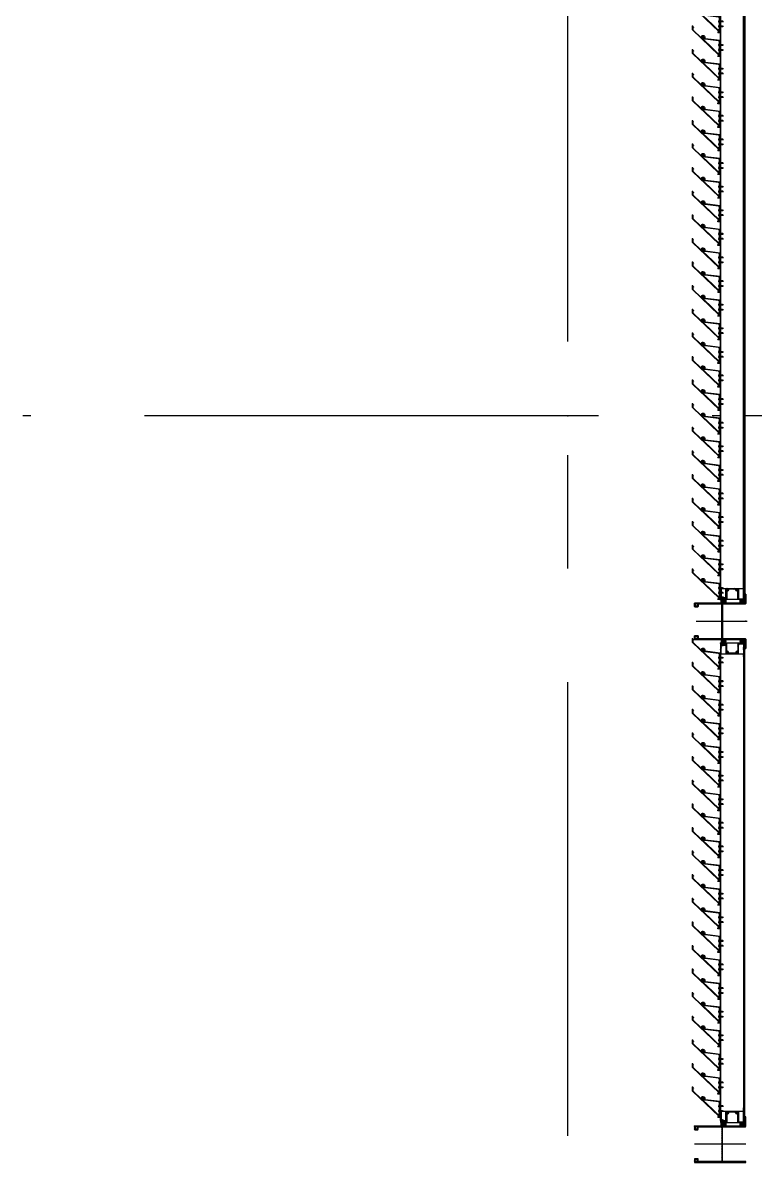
# Model space of a CAD drawing. Header units: millimetres. Extents: x 652937 to 1670132, y 1473552 to 2851037.
# Drawn here: x 752758 to 754774, y 1554649 to 1557792 of the extents above; entities that cross this region are included whole.
import ezdxf
from ezdxf.enums import TextEntityAlignment as Align

# ---------------------------------------------------------------- set-up
doc = ezdxf.new("R2010")
doc.units = ezdxf.units.MM
for name, pattern in [('CENTER', [50.8, 31.75, -6.35, 6.35, -6.35]), ('HIDDEN', [0.375, 0.25, -0.125]), ('TA_GL_005.00000', [13.75, 5, -1.25, 1.25, -1.25, 5])]:
    doc.linetypes.add(name, pattern=pattern)
doc.layers.get('Defpoints').update_dxf_attribs({"color": 255})
for name, color, linetype in [('000 - 0_SYM_DWG_GRID-BUBBLE_MAIN_COLOR_1', 3, 'Continuous'), ('000 - 0_SYM_DWG_GRIDLINE_MAIN_COLOR_251', 251, 'Continuous'), ('010 - ASPG_ACCESSORIES_MAIN_COLOR_1', 1, 'Continuous'), ('010 - ASPG_EXTR_MAIN_COLOR_2', 2, 'Continuous'), ('010 - ASPG_FRAMING_CUT_COLOR_4', 4, 'Continuous'), ('010 - ASPG_FRAMING_HATCH_', 251, 'Continuous'), ('010 - ASPG_FRAMING_MAIN_COLOR_2', 2, 'Continuous'), ('010 - ASPG_FRAMING_SUB_COLOR_2', 1, 'Continuous'), ('010 - ASPG_FRAMING_WIPEOUT_', 250, 'Continuous'), ('BOLT & SCREW', 251, 'Continuous'), ('Center Line', 1, 'CENTER')]:
    doc.layers.add(name, color=color, linetype=linetype)
for name, color, linetype, plot in [('010 - ASPG_EXTR_DEF_SUB', 250, 'Continuous', False), ('010 - ASPG_FASTERN_DEF_SUB', 250, 'Continuous', False), ('010 - ASPG_FRAMING_DEF_SUB', 250, 'Continuous', False)]:
    doc.layers.add(name, color=color, linetype=linetype, plot=plot)
for name, color, linetype, lineweight in [('12-GRID', 1, 'CENTER', 13), ('A-010-D_DIM', 1, 'Continuous', 9), ('A-WALL', 2, 'Continuous', 25), ('SCREW', 8, 'Continuous', 5)]:
    doc.layers.add(name, color=color, linetype=linetype, lineweight=lineweight)
doc.styles.add('Arial', font='arial.ttf')
doc.styles.add('Arial_4', font='arial.ttf', dxfattribs={"height": 300})
doc.styles.add('TA', font='', dxfattribs={"height": 4.5})
doc.styles.get('TA').set_extended_font_data('Cordia New')
doc.dimstyles.new('ACM-DIM-3_0_C-T', dxfattribs={"dimscale": 304.8, "dimtxt": 306.07782, "dimasz": 0.492126, "dimexe": 0.328084, "dimexo": 0.0625, "dimgap": 0.164042, "dimtad": 0, "dimjust": 2, "dimdec": 0, "dimzin": 0, "dimdsep": 46, "dimtxsty": 'Arial_4', "dimblk1": 'DOTBLANK', "dimblk2": 'OBLIQUE', "dimsah": 1, "dimcen": 0.09, "dimdle": 0.656168, "dimadec": 8, "dimazin": 0, "dimtfac": 1, "dimtdec": 4, "dimtix": 1, "dimtmove": 2, "dimatfit": 3, "dimfxl": 1.312336, "dimfxlon": 1, "dimtvp": 1, "dimtolj": 1, "dimtzin": 0, "dimarcsym": 2})
pattern_1 = [(270, (1257419.24324, -520041.6224), (0.65495992507, -1.1344238721), [0.7562825814, -1.5125651628]), (30, (1257419.24324, -520041.6224), (0.65495992936, 1.1344238696), [0.7562825814, -1.5125651628]), (330, (1257419.24324, -520041.6224), (1.30991985442, -2.48e-09), [-1.5125651628, 0.7562825814])]
pattern_2 = [(315, (1257419.4929, -520021.6224), (1.3369313545, 1.3369313545), []), (45, (1257419.4929, -520021.6224), (-1.3369313545, 1.3369313545), [])]
pattern_3 = [(270, (1257419.4425, -520043.9224), (0.65495992507, -1.1344238721), [0.7562825814, -1.5125651628]), (30, (1257419.4425, -520043.9224), (0.65495992936, 1.1344238696), [0.7562825814, -1.5125651628]), (330, (1257419.4425, -520043.9224), (1.30991985442, -2.48e-09), [-1.5125651628, 0.7562825814])]
pattern_4 = [(315, (1257419.1929, -520023.9224), (1.3369313545, 1.3369313545), []), (45, (1257419.1929, -520023.9224), (-1.3369313545, 1.3369313545), [])]

# ---------------------------------------------------------------- blocks, each defined once
blk = doc.blocks.new('*D35')
at = {"layer": 'Defpoints', "color": 0, "transparency": 16777216}
for p in [(275108, -53633.6), (275108, -53633.6), (275108, -53775.1)]:
    blk.add_point(p, dxfattribs=at)
blk = doc.blocks.new('_DotBlank')
at = {"color": 0, "linetype": 'ByBlock', "lineweight": -2}
blk.add_line((-0.5, 0), (-1, 0), dxfattribs=at)
blk.add_circle((0, 0), 0.5, dxfattribs=at)
blk = doc.blocks.new('_None')
blk = doc.blocks.new('_Oblique')
at = {"color": 0, "linetype": 'ByBlock', "lineweight": -2}
blk.add_line((-0.5, -0.5), (0.5, 0.5), dxfattribs=at)
blk = doc.blocks.new('*U9146')
at = {"layer": '000 - 0_SYM_DWG_GRIDLINE_MAIN_COLOR_251', "linetype": 'ByBlock', "ltscale": 5}
blk.add_line((30, 0), (-372.229, 0), dxfattribs=at)
at = {"style": 'TA', "flags": 1}
blk.add_attdef('LOCATION', (6, -6), '', height=4.5, rotation=270, dxfattribs=at)
at = {"layer": '000 - 0_SYM_DWG_GRID-BUBBLE_MAIN_COLOR_1', "style": 'Arial'}
blk.add_attdef('GRID-HEAD', text='', height=4, rotation=270, dxfattribs=at).set_placement((56.875, 0), align=Align.MIDDLE_CENTER)
blk = doc.blocks.new('*U9152')
at = {"layer": '000 - 0_SYM_DWG_GRIDLINE_MAIN_COLOR_251', "linetype": 'ByBlock', "ltscale": 5}
blk.add_line((30, 0), (-526.696, 0), dxfattribs=at)
at = {"layer": '000 - 0_SYM_DWG_GRIDLINE_MAIN_COLOR_251', "color": 3}
blk.add_point((-496.696, 0), dxfattribs=at)
at = {"style": 'TA', "flags": 1}
blk.add_attdef('LOCATION', (6, -6), '', height=4.5, rotation=270, dxfattribs=at)
at = {"layer": '000 - 0_SYM_DWG_GRID-BUBBLE_MAIN_COLOR_1', "style": 'Arial'}
blk.add_attdef('GRID-HEAD', text='', height=4, rotation=270, dxfattribs=at).set_placement((98.128, 0), align=Align.MIDDLE_CENTER)
blk = doc.blocks.new('W-1-PP18-ST_ENT3_REV02_20260413-040446_PP18_ENT_3_Y_DIMS')
at = {"layer": '000 - 0_SYM_DWG_GRIDLINE_MAIN_COLOR_251', "linetype": 'TA_GL_005.00000'}
for name, p, xscale, yscale, zscale, rotation in [('*U9146', (20750, 1155.8), 50.00000000000017, 50.00000000000017, 50.00000000000017, 90), ('*U9152', (-4084.8, -14640), 50.00000000000004, 50.00000000000004, 50.00000000000004, 180)]:
    blk.add_blockref(name, p, dxfattribs=dict(at, xscale=xscale, yscale=yscale, zscale=zscale, rotation=rotation))
blk = doc.blocks.new('*U9351')
at = {"layer": '12-GRID', "color": 8, "linetype": 'CENTER'}
for p, q in [((0, -6.2), (0, 2.2)), ((-4.2, -2), (4.2, -2))]:
    blk.add_line(p, q, dxfattribs=at)
at = {"layer": 'BOLT & SCREW'}
for p, q in [((-0.6, -1.8), (-1.8, -1.6)), ((-0.6, -2.2), (-1.8, -2.4)), ((-0.5, -1.8), (-0.9, -1.6)), ((-0.5, -2.2), (-0.9, -2.4)), ((-0.2, -1.4), (-0.4, -0.2)), ((-0.2, -1.5), (-0.4, -1.1)), ((-0.2, -2.5), (-0.4, -2.9)), ((-0.2, -2.6), (-0.4, -3.8)), ((0.2, -1.4), (0.4, -0.2)), ((0.2, -1.5), (0.4, -1.1)), ((0.4, -2.9), (0.2, -2.5)), ((0.2, -2.6), (0.4, -3.8)), ((0.5, -1.8), (0.9, -1.6)), ((0.5, -2.2), (0.9, -2.4)), ((0.6, -1.8), (1.8, -1.6)), ((0.6, -2.2), (1.8, -2.4))]:
    blk.add_line(p, q, dxfattribs=at)
for points in [[(-1.8, -1.6), (-0.9, -1.6, 0.414214), (-0.4, -1.1), (-0.4, -0.2), (0.4, -0.2), (0.4, -1.1, 0.414214), (0.9, -1.6), (1.8, -1.6), (1.8, -2.4), (0.9, -2.4, 0.414214), (0.4, -2.9), (0.4, -3.8), (-0.4, -3.8), (-0.4, -2.9, 0.414214), (-0.9, -2.4), (-1.8, -2.4)], [(0.2, -2.5, -0.414214), (0.5, -2.2), (0.6, -2.2), (0.6, -1.8), (0.5, -1.8, -0.414214), (0.2, -1.5), (0.2, -1.4), (-0.2, -1.4), (-0.2, -1.5, -0.414214), (-0.5, -1.8), (-0.6, -1.8), (-0.6, -2.2), (-0.5, -2.2, -0.414214), (-0.2, -2.5), (-0.2, -2.6), (0.2, -2.6)]]:
    blk.add_lwpolyline(points, format="xyb", close=True, dxfattribs=at)
blk.add_circle((0, -2), 3.5, dxfattribs=at)
blk = doc.blocks.new('000_ASPG_TYP_FILES_20260218-010703_FRAME_EXTR_')
at = {"layer": '010 - ASPG_FRAMING_HATCH_'}
h = blk.add_hatch(dxfattribs=at)
h.set_pattern_fill('ANSI32', color=256, scale=0.1, angle=180)
edge = h.paths.add_edge_path()
edge.add_line((2, 16), (2, 2))
edge.add_line((2, 2), (39.7, 2))
edge.add_arc((39.7, 1.7), 0.3, 0, 90, ccw=False)
edge.add_line((40, 1.7), (40, 0.3))
edge.add_arc((39.7, 0.3), 0.3, -90, 0, ccw=False)
edge.add_line((39.7, 0), (0.3, 0))
edge.add_arc((0.3, 0.3), 0.3, 180, 270, ccw=False)
edge.add_line((0, 0.3), (0, 17.7))
edge.add_arc((0.3, 17.7), 0.3, 90, 180, ccw=False)
edge.add_line((0.3, 18), (22.6, 18))
edge.add_arc((22.6, 18.5), 0.5, 270, 380.2095)
edge.add_arc((26.2, 19.8), 3.35, 182.0638, 200.2095, ccw=False)
edge.add_arc((23.6, 19.7), 0.76, 2.0638, 182.0638, ccw=False)
edge.add_arc((26.2, 19.8), 1.83, 182.0638, 447.9362)
edge.add_arc((26.3, 22.4), 0.76, 87.9362, 267.9362, ccw=False)
edge.add_arc((26.2, 19.8), 3.35, 69.7905, 87.9362, ccw=False)
edge.add_arc((27.5, 23.4), 0.5, 249.7905, 360)
edge.add_line((28, 23.4), (28, 26.7))
edge.add_line((28, 26.7), (28.5, 27.2))
edge.add_line((28.5, 27.2), (28, 27.7))
edge.add_line((28, 27.7), (28, 38.6))
edge.add_line((28, 38.6), (28.5, 39.1))
edge.add_line((28.5, 39.1), (28, 39.6))
edge.add_line((28, 39.6), (28, 42.9))
edge.add_arc((27.5, 42.9), 0.5, 0, 110.2095)
edge.add_arc((26.2, 46.5), 3.35, 272.0638, 290.2095, ccw=False)
edge.add_arc((26.3, 43.9), 0.76, 92.0638, 272.0638, ccw=False)
edge.add_arc((26.2, 46.5), 1.83, 272.0638, 537.9362)
edge.add_arc((23.6, 46.6), 0.76, 177.9362, 357.9362, ccw=False)
edge.add_arc((26.2, 46.5), 3.35, 159.7905, 177.9362, ccw=False)
edge.add_arc((22.6, 47.8), 0.5, 339.7905, 450)
edge.add_line((22.6, 48.3), (0.3, 48.3))
edge.add_arc((0.3, 48.6), 0.3, 180, 270, ccw=False)
edge.add_line((0, 48.6), (0, 60))
edge.add_arc((0.3, 60), 0.3, 90, 180, ccw=False)
edge.add_line((0.3, 60.3), (5, 60.3))
edge.add_line((5, 60.3), (5, 65))
edge.add_arc((5.3, 65), 0.3, 90, 180, ccw=False)
edge.add_line((5.3, 65.3), (30, 65.3))
edge.add_line((30, 65.3), (30, 63.6))
edge.add_arc((29.7, 63.6), 0.3, -90, 0, ccw=False)
edge.add_line((29.7, 63.3), (7.3, 63.3))
edge.add_arc((7.3, 63), 0.3, 90, 180)
edge.add_line((7, 63), (7, 58.3))
edge.add_line((7, 58.3), (2.3, 58.3))
edge.add_arc((2.3, 58), 0.3, 90, 180)
edge.add_line((2, 58), (2, 50.6))
edge.add_arc((2.3, 50.6), 0.3, 180, 270)
edge.add_line((2.3, 50.3), (29.7, 50.3))
edge.add_arc((29.7, 50), 0.3, 0, 90, ccw=False)
edge.add_line((30, 50), (30, 26.7))
edge.add_line((30, 26.7), (30, 16.3))
edge.add_arc((29.7, 16.3), 0.3, -90, 0, ccw=False)
edge.add_line((29.7, 16), (2, 16))
at = {"layer": '010 - ASPG_FRAMING_CUT_COLOR_4'}
blk.add_lwpolyline([(2, 16), (2, 2), (39.7, 2, -0.414214), (40, 1.7), (40, 0.3, -0.414214), (39.7, 0), (0.3, 0, -0.414214), (0, 0.3), (0, 17.7, -0.414214), (0.3, 18), (22.6, 18, 0.52173), (23, 18.7, -0.079342), (22.8, 19.7, -1), (24.3, 19.8, 2.296346), (26.2, 21.7, -1), (26.3, 23.2, -0.079342), (27.3, 23, 0.52173), (28, 23.4), (28, 26.7), (28.5, 27.2), (28, 27.7), (28, 38.6), (28.5, 39.1), (28, 39.6), (28, 42.9, 0.52173), (27.3, 43.3, -0.079342), (26.3, 43.1, -1), (26.2, 44.6, 2.296346), (24.3, 46.5, -1), (22.8, 46.6, -0.079342), (23, 47.6, 0.52173), (22.6, 48.3), (0.3, 48.3, -0.414214), (0, 48.6), (0, 60, -0.414214), (0.3, 60.3), (5, 60.3), (5, 65, -0.414214), (5.3, 65.3), (30, 65.3), (30, 63.6, -0.414214), (29.7, 63.3), (7.3, 63.3, 0.414214), (7, 63), (7, 58.3), (2.3, 58.3, 0.414214), (2, 58), (2, 50.6, 0.414214), (2.3, 50.3), (29.7, 50.3, -0.414214), (30, 50), (30, 26.7), (30, 16.3, -0.414214), (29.7, 16)], format="xyb", close=True, dxfattribs=at)
for p in [(26.2, 48.5), (26.2, 21.8)]:
    blk.add_blockref('*U9351', p)
blk = doc.blocks.new('*U9353')
at = {"layer": '010 - ASPG_FRAMING_HATCH_', "transparency": 33554585}
h = blk.add_hatch(dxfattribs=at)
h.set_pattern_fill('ANSI32', color=256, scale=0.25)
edge = h.paths.add_edge_path()
edge.add_line((2, -50), (2, -75))
edge.add_line((2, -75), (0, -75))
edge.add_line((0, -75), (0, -49))
edge.add_arc((1, -49), 1, 90, 180, ccw=False)
edge.add_line((1, -48), (63, -48))
edge.add_arc((63, -47), 1, 270, 360)
edge.add_line((64, -47), (64, 47))
edge.add_arc((63, 47), 1, 0, 90)
edge.add_line((63, 48), (1, 48))
edge.add_arc((1, 49), 1, 180, 270, ccw=False)
edge.add_line((0, 49), (0, 75))
edge.add_line((0, 75), (2, 75))
edge.add_line((2, 75), (2, 50))
edge.add_line((2, 50), (141, 50))
edge.add_line((141, 50), (141, 41))
edge.add_arc((140, 41), 1, 270, 360, ccw=False)
edge.add_line((140, 40), (132, 40))
edge.add_arc((132, 41), 1, 180, 270, ccw=False)
edge.add_line((131, 41), (131, 47))
edge.add_arc((130, 47), 1, 0, 90)
edge.add_line((130, 48), (67, 48))
edge.add_arc((67, 47), 1, 90, 180)
edge.add_line((66, 47), (66, -47))
edge.add_arc((67, -47), 1, 180, 270)
edge.add_line((67, -48), (130, -48))
edge.add_arc((130, -47), 1, 270, 360)
edge.add_line((131, -47), (131, -41))
edge.add_arc((132, -41), 1, 90, 180, ccw=False)
edge.add_line((132, -40), (140, -40))
edge.add_arc((140, -41), 1, 0, 90, ccw=False)
edge.add_line((141, -41), (141, -50))
edge.add_line((141, -50), (2, -50))
h.paths.add_polyline_path([(139, 48), (139, 42), (133, 42), (133, 48)], flags=16)
h.paths.add_polyline_path([(139, -48), (139, -42), (133, -42), (133, -48)], flags=16)
at = {"layer": '010 - ASPG_FRAMING_HATCH_'}
h = blk.add_hatch(dxfattribs=at)
h.set_pattern_fill('ANSI37', color=256, scale=0.595498, angle=-90)
h.set_pattern_definition(pattern_2)
edge = h.paths.add_edge_path()
edge.add_ellipse((57.8, 55), major_axis=(0, -5), ratio=0.644482, start_angle=0, end_angle=180)
edge.add_line((57.8, 60), (62, 60))
edge.add_arc((62, 60.3), 0.3, -90, 0)
edge.add_line((62.3, 60.3), (62.3, 61))
edge.add_line((62.3, 61), (61.8, 61.5))
edge.add_line((61.8, 61.5), (62.3, 62))
edge.add_line((62.3, 62), (61.8, 62.5))
edge.add_line((61.8, 62.5), (62.3, 63))
edge.add_line((62.3, 63), (61.8, 63.5))
edge.add_line((61.8, 63.5), (62.3, 64))
edge.add_line((62.3, 64), (62.3, 65))
edge.add_line((62.3, 65), (63.3, 65))
edge.add_line((63.3, 65), (63.8, 65.5))
edge.add_line((63.8, 65.5), (64.3, 65))
edge.add_line((64.3, 65), (64.8, 65.5))
edge.add_line((64.8, 65.5), (65.3, 65))
edge.add_line((65.3, 65), (65.8, 65.5))
edge.add_line((65.8, 65.5), (66.3, 65))
edge.add_line((66.3, 65), (67, 65))
edge.add_arc((67, 65.3), 0.3, -90, 0)
edge.add_line((67.3, 65.3), (67.3, 60))
edge.add_arc((77.2, 55), 11.1, 153.2037, 206.7963)
edge.add_line((67.3, 50), (57.8, 50))
h = blk.add_hatch(dxfattribs=at)
h.set_pattern_fill('ANSI37', color=256, scale=0.595498, angle=-90)
h.set_pattern_definition(pattern_4)
edge = h.paths.add_edge_path()
edge.add_ellipse((11.5, 55), major_axis=(0, -5), ratio=0.644482, start_angle=180, end_angle=360, ccw=False)
edge.add_line((11.5, 60), (2, 60))
edge.add_arc((-7.9, 55), 11.1, -26.7963, 26.7963, ccw=False)
edge.add_line((2, 50), (11.5, 50))
h = blk.add_hatch(dxfattribs=at)
h.set_pattern_fill('HONEY', color=256, scale=0.238199, angle=-90)
h.set_pattern_definition(pattern_3)
edge = h.paths.add_edge_path()
edge.add_ellipse((11.8, 55), major_axis=(0, -5), ratio=0.644482, start_angle=0, end_angle=360, ccw=False)
h = blk.add_hatch(dxfattribs=at)
h.set_pattern_fill('HONEY', color=256, scale=0.238199, angle=-90)
h.set_pattern_definition(pattern_1)
edge = h.paths.add_edge_path()
edge.add_ellipse((57.5, 55), major_axis=(0, -5), ratio=0.644482, start_angle=0, end_angle=360)
h = blk.add_hatch(dxfattribs=at)
h.set_pattern_fill('ANSI37', color=256, scale=0.595498, angle=-90)
h.set_pattern_definition(pattern_4)
edge = h.paths.add_edge_path()
edge.add_ellipse((11.5, -55), major_axis=(0, 5), ratio=0.644482, start_angle=0, end_angle=180)
edge.add_line((11.5, -60), (2, -60))
edge.add_arc((-7.9, -55), 11.1, 333.2037, 386.7963)
edge.add_line((2, -50), (11.5, -50))
h = blk.add_hatch(dxfattribs=at)
h.set_pattern_fill('HONEY', color=256, scale=0.238199, angle=-90)
h.set_pattern_definition(pattern_3)
edge = h.paths.add_edge_path()
edge.add_ellipse((11.8, -55), major_axis=(0, 5), ratio=0.644482, start_angle=0, end_angle=360)
h = blk.add_hatch(dxfattribs=at)
h.set_pattern_fill('HONEY', color=256, scale=0.238199, angle=-90)
h.set_pattern_definition(pattern_1)
edge = h.paths.add_edge_path()
edge.add_ellipse((57.5, -55), major_axis=(0, 5), ratio=0.644482, start_angle=0, end_angle=360, ccw=False)
h = blk.add_hatch(dxfattribs=at)
h.set_pattern_fill('ANSI37', color=256, scale=0.595498, angle=-90)
h.set_pattern_definition(pattern_2)
edge = h.paths.add_edge_path()
edge.add_ellipse((57.8, -55), major_axis=(0, 5), ratio=0.644482, start_angle=180, end_angle=360, ccw=False)
edge.add_line((57.8, -60), (62, -60))
edge.add_arc((62, -60.3), 0.3, 360, 450, ccw=False)
edge.add_line((62.3, -60.3), (62.3, -61))
edge.add_line((62.3, -61), (61.8, -61.5))
edge.add_line((61.8, -61.5), (62.3, -62))
edge.add_line((62.3, -62), (61.8, -62.5))
edge.add_line((61.8, -62.5), (62.3, -63))
edge.add_line((62.3, -63), (61.8, -63.5))
edge.add_line((61.8, -63.5), (62.3, -64))
edge.add_line((62.3, -64), (62.3, -65))
edge.add_line((62.3, -65), (63.3, -65))
edge.add_line((63.3, -65), (63.8, -65.5))
edge.add_line((63.8, -65.5), (64.3, -65))
edge.add_line((64.3, -65), (64.8, -65.5))
edge.add_line((64.8, -65.5), (65.3, -65))
edge.add_line((65.3, -65), (65.8, -65.5))
edge.add_line((65.8, -65.5), (66.3, -65))
edge.add_line((66.3, -65), (67, -65))
edge.add_arc((67, -65.3), 0.3, 360, 450, ccw=False)
edge.add_line((67.3, -65.3), (67.3, -60))
edge.add_arc((77.2, -55), 11.1, 153.2037, 206.7963, ccw=False)
edge.add_line((67.3, -50), (57.8, -50))
at = {"layer": '010 - ASPG_FASTERN_DEF_SUB'}
blk.add_point((0, 0), dxfattribs=at)
at = {"layer": '010 - ASPG_FRAMING_CUT_COLOR_4'}
blk.add_lwpolyline([(2, -50), (2, -75), (0, -75), (0, -49, -0.414214), (1, -48), (63, -48, 0.414214), (64, -47), (64, 47, 0.414214), (63, 48), (1, 48, -0.414214), (0, 49), (0, 75), (2, 75), (2, 50), (141, 50), (141, 41, -0.414214), (140, 40), (132, 40, -0.414214), (131, 41), (131, 47, 0.414214), (130, 48), (67, 48, 0.414214), (66, 47), (66, -47, 0.414214), (67, -48), (130, -48, 0.414214), (131, -47), (131, -41, -0.414214), (132, -40), (140, -40, -0.414214), (141, -41), (141, -50)], format="xyb", close=True, dxfattribs=at)
for points in [[(139, 48), (139, 42), (133, 42), (133, 48)], [(139, -48), (139, -42), (133, -42), (133, -48)]]:
    blk.add_lwpolyline(points, close=True, dxfattribs=at)
at = {"layer": '010 - ASPG_FRAMING_DEF_SUB', "transparency": 33554508}
blk.add_line((136.5, 0), (-4.5, 0), dxfattribs=at)
at = {"layer": '010 - ASPG_FRAMING_DEF_SUB', "transparency": 33554457}
for points in [[(54.3, 50), (67.3, 50), (67.3, 65.5), (54.3, 65.5)], [(2, 50), (15, 50), (15, 60), (2, 60)], [(2, -50), (15, -50), (15, -60), (2, -60)], [(54.3, -50), (67.3, -50), (67.3, -65.5), (54.3, -65.5)]]:
    blk.add_lwpolyline(points, close=True, dxfattribs=at)
at = {"layer": '010 - ASPG_FRAMING_SUB_COLOR_2'}
for points in [[(57.5, 50), (67.3, 50, -0.238199), (67.3, 60), (67.3, 65.3, -0.414214), (67, 65), (66.3, 65), (65.8, 65.5), (65.3, 65), (64.8, 65.5), (64.3, 65), (63.8, 65.5), (63.3, 65), (62.3, 65), (62.3, 64), (61.8, 63.5), (62.3, 63), (61.8, 62.5), (62.3, 62), (61.8, 61.5), (62.3, 61), (62.3, 60.3, -0.414214), (62, 60), (57.5, 60)], [(11.8, 50), (2, 50, 0.238199), (2, 60), (11.8, 60)], [(11.8, -50), (2, -50, -0.238199), (2, -60), (11.8, -60)], [(57.5, -50), (67.3, -50, 0.238199), (67.3, -60), (67.3, -65.3, 0.414214), (67, -65), (66.3, -65), (65.8, -65.5), (65.3, -65), (64.8, -65.5), (64.3, -65), (63.8, -65.5), (63.3, -65), (62.3, -65), (62.3, -64), (61.8, -63.5), (62.3, -63), (61.8, -62.5), (62.3, -62), (61.8, -61.5), (62.3, -61), (62.3, -60.3, 0.414214), (62, -60), (57.5, -60)]]:
    blk.add_lwpolyline(points, format="xyb", dxfattribs=at)
at = {"layer": '010 - ASPG_FRAMING_SUB_COLOR_2', "extrusion": (0, 0, -1)}
for centre, major_axis in [((11.8, 55), (0, -5)), ((57.5, -55), (0, 5))]:
    blk.add_ellipse(centre, major_axis=major_axis, ratio=0.644482, dxfattribs=at)
at = {"layer": '010 - ASPG_FRAMING_SUB_COLOR_2'}
for centre, major_axis in [((57.5, 55), (0, -5)), ((11.8, -55), (0, 5))]:
    blk.add_ellipse(centre, major_axis=major_axis, ratio=0.644482, dxfattribs=at)
blk = doc.blocks.new('PZG35-9D5')
at = {"layer": 'Center Line'}
blk.add_line((0, 3.7), (0, -10.5), dxfattribs=at)
at = {"layer": 'SCREW', "color": 8}
for p, q in [((-1.4, 0), (-1.4, -1.1)), ((1.4, 0), (1.4, -0.6)), ((-1.9, -1.4), (1.9, -0.9)), ((-1.9, -1.4), (-1.4, -1.1)), ((-1.9, -1.4), (-1.4, -1.7)), ((-1.9, -2.7), (1.9, -2.2)), ((-1.9, -2.7), (-1.4, -2.4)), ((-1.9, -2.7), (-1.4, -3)), ((-1.9, -4), (-1.4, -3.7)), ((-1.9, -4), (-1, -3.9)), ((-1.9, -4), (-1.4, -4.3)), ((-1.4, -1.1), (1.4, -0.6)), ((-1.4, -1.7), (1.4, -1.2)), ((-1.4, -1.7), (-1.4, -2.4)), ((-1.4, -2.4), (1.4, -1.9)), ((-1.4, -3), (1.4, -2.5)), ((-1.4, -3), (-1.4, -3.7)), ((-1.4, -3.7), (-0.8, -3.6)), ((-1.4, -4.3), (-1.4, -8.1)), ((-1.4, -4.3), (-1.2, -4.3)), ((0, -9.5), (-1.4, -8.1)), ((0, -9.5), (1.4, -8.1)), ((0.6, -3.3), (1.4, -3.2)), ((0.7, -3.7), (1.9, -3.5)), ((0.7, -3.9), (1.4, -3.8)), ((0.7, -4.6), (1.4, -4.5)), ((0.7, -5), (1.9, -4.8)), ((0.7, -5.2), (1.4, -5.1)), ((1.9, -0.9), (1.4, -0.6)), ((1.9, -0.9), (1.4, -1.2)), ((1.4, -1.2), (1.4, -1.9)), ((1.9, -2.2), (1.4, -1.9)), ((1.9, -2.2), (1.4, -2.5)), ((1.4, -2.5), (1.4, -3.2)), ((1.9, -3.5), (1.4, -3.2)), ((1.9, -3.5), (1.4, -3.8)), ((1.4, -3.8), (1.4, -4.5)), ((1.9, -4.8), (1.4, -4.5)), ((1.9, -4.8), (1.4, -5.1)), ((1.4, -5.1), (1.4, -8.1))]:
    blk.add_line(p, q, dxfattribs=at)
blk.add_lwpolyline([(0, -9.5), (0.7, -5.2), (0.7, -3.6, 0.417657), (0.4, -3.3, 0.108102), (-0.8, -3.6), (-1.4, -4.7)], format="xyb", dxfattribs=at)
blk = doc.blocks.new('*U9352')
at = {"layer": 'SCREW', "color": 6}
blk.add_lwpolyline([(3, 1.8, 0.09906), (0.8, 2.5), (0.8, 2.3), (-0.8, 2.3), (-0.8, 2.5, 0.09906), (-3, 1.8, 0.266588), (-3.5, 1), (-3.5, 0.2, 0.414214), (-3.3, 0), (3.3, 0, 0.414214), (3.5, 0.2), (3.5, 1, 0.266588)], format="xyb", close=True, dxfattribs=at)
at = {"layer": 'SCREW'}
blk.add_blockref('PZG35-9D5', (0, 0), dxfattribs=at)
blk = doc.blocks.new('*U9355')
blk.add_point((0, 0))
at = {"layer": '010 - ASPG_ACCESSORIES_MAIN_COLOR_1'}
blk.add_lwpolyline([(-39.7, -0.6, 0.414214), (-40, -0.9), (-40, -7.4, 0.57735), (-39.7, -7.6), (-36.6, -5.8, 0.767327), (-36.8, -5.3), (-37.9, -5.3, -0.414214), (-38.2, -5), (-38.2, -2.8, -0.414214), (-38, -2.6), (-32.2, -2.6, -0.388879), (-32, -2.8), (-31.8, -4.3, 0.388879), (-31.3, -4.8), (-30.3, -4.8, 0.414214), (-30, -4.5), (-30, -2.9, -0.414214), (-29.7, -2.6), (0.4, -2.6, -0.378969), (3.4, -5.2), (8, -42.5, 0.446593), (11.6, -45.1, -0.489802), (16.1, -48.7), (16.1, -49.4, -0.18248), (15.8, -50, -0.267949), (15.3, -50.2, 1.122115), (15.1, -52.3, 0.405004), (18.1, -49.4), (18.1, -48.7, 0.489805), (11.2, -43.1, -0.446597), (9.9, -42.3), (4.9, -0.8, 0.364176), (4.6, -0.6)], format="xyb", close=True, dxfattribs=at)
at = {"layer": '010 - ASPG_EXTR_DEF_SUB'}
for p in [(-40, -0.5), (43.4, -76.9), (43.4, -77.5)]:
    blk.add_point(p, dxfattribs=at)
at = {"layer": '010 - ASPG_EXTR_MAIN_COLOR_2'}
blk.add_lwpolyline([(11.4, -48.2), (11.5, -47.4), (12.2, -47.6), (12.3, -46.8, -0.535538), (14.2, -49.2, 0.991572), (15.7, -49.6, 1.157025), (8.8, -48.8, -0.688558), (8.3, -49), (-17.1, -22.2), (-32.3, -6.1), (-32.3, -2.9, 0.414312), (-32.6, -2.6), (-37.5, -2.6, 0.414116), (-37.8, -2.9), (-37.8, -4.3, 0.414214), (-37.5, -4.6), (-36, -4.6, -0.205895), (-35.8, -4.7), (33.2, -77.5), (43.1, -77.5, 0.668179), (43.4, -77), (40.5, -74.2, 0.668179), (40, -74.4), (40, -76), (33.9, -76), (11.9, -52.8, -0.558354), (12.1, -52, 0.766275), (12, -50.4, -0.438583), (10.7, -48.1)], format="xyb", close=True, dxfattribs=at)
at = {"layer": 'SCREW', "rotation": 180}
for p in [(-21.6, -2.5), (-8.2, -2.5)]:
    blk.add_blockref('*U9352', p, dxfattribs=at)
blk = doc.blocks.new('000_ASPG_TYP_FILES_FRAMING_EXTR_BREAKLINE_TYPE_2')
at = {"layer": '010 - ASPG_FRAMING_HATCH_', "transparency": 33554585}
h = blk.add_hatch(dxfattribs=at)
h.set_pattern_fill('ANSI32', color=256, scale=0.25)
h.paths.add_polyline_path([(131, 91, 0.414214), (132, 90), (140, 90, 0.414214), (141, 91), (141, 100), (2, 100), (2, 125), (0, 125), (0, 99, 0.414214), (1, 98), (63, 98, -0.414214), (64, 97), (64, 3, -0.414214), (63, 2), (0, 2), (0, 0), (141, 0), (141, 9, 0.414214), (140, 10), (132, 10, 0.414214), (131, 9), (131, 3, -0.414214), (130, 2), (67, 2, -0.414214), (66, 3), (66, 97, -0.414214), (67, 98), (130, 98, -0.414214), (131, 97)])
h.paths.add_polyline_path([(133, 92), (133, 98), (139, 98), (139, 92)], flags=16)
h.paths.add_polyline_path([(133, 8), (139, 8), (139, 2), (133, 2)], flags=16)
at = {"layer": '010 - ASPG_FRAMING_HATCH_'}
h = blk.add_hatch(dxfattribs=at)
h.set_pattern_fill('ANSI37', color=256, scale=0.595498, angle=-90)
h.set_pattern_definition([(315, (1257419.1929, -519973.9224), (1.3369313545, 1.3369313545), []), (45, (1257419.1929, -519973.9224), (-1.3369313545, 1.3369313545), [])])
edge = h.paths.add_edge_path()
edge.add_ellipse((11.5, 105), major_axis=(0, -5), ratio=0.644482, start_angle=180, end_angle=360, ccw=False)
edge.add_line((11.5, 110), (2, 110))
edge.add_arc((-7.9, 105), 11.1, -26.7963, 26.7963, ccw=False)
edge.add_line((2, 100), (11.5, 100))
h = blk.add_hatch(dxfattribs=at)
h.set_pattern_fill('HONEY', color=256, scale=0.238199, angle=-90)
h.set_pattern_definition([(270, (1257419.4425, -519993.9224), (0.65495992507, -1.1344238721), [0.7562825814, -1.5125651628]), (30, (1257419.4425, -519993.9224), (0.65495992936, 1.1344238696), [0.7562825814, -1.5125651628]), (330, (1257419.4425, -519993.9224), (1.30991985442, -2.48e-09), [-1.5125651628, 0.7562825814])])
edge = h.paths.add_edge_path()
edge.add_ellipse((11.8, 105), major_axis=(0, -5), ratio=0.644482, start_angle=0, end_angle=360, ccw=False)
h = blk.add_hatch(dxfattribs=at)
h.set_pattern_fill('HONEY', color=256, scale=0.238199, angle=-90)
h.set_pattern_definition([(270, (1257419.24324, -519991.6224), (0.65495992507, -1.1344238721), [0.7562825814, -1.5125651628]), (30, (1257419.24324, -519991.6224), (0.65495992936, 1.1344238696), [0.7562825814, -1.5125651628]), (330, (1257419.24324, -519991.6224), (1.30991985442, -2.48e-09), [-1.5125651628, 0.7562825814])])
edge = h.paths.add_edge_path()
edge.add_ellipse((57.5, 105), major_axis=(0, -5), ratio=0.644482, start_angle=0, end_angle=360)
h = blk.add_hatch(dxfattribs=at)
h.set_pattern_fill('ANSI37', color=256, scale=0.595498, angle=-90)
h.set_pattern_definition([(315, (1257419.4929, -519971.6224), (1.3369313545, 1.3369313545), []), (45, (1257419.4929, -519971.6224), (-1.3369313545, 1.3369313545), [])])
edge = h.paths.add_edge_path()
edge.add_ellipse((57.8, 105), major_axis=(0, -5), ratio=0.644482, start_angle=0, end_angle=180)
edge.add_line((57.8, 110), (62, 110))
edge.add_arc((62, 110.3), 0.3, -90, 0)
edge.add_line((62.3, 110.3), (62.3, 111))
edge.add_line((62.3, 111), (61.8, 111.5))
edge.add_line((61.8, 111.5), (62.3, 112))
edge.add_line((62.3, 112), (61.8, 112.5))
edge.add_line((61.8, 112.5), (62.3, 113))
edge.add_line((62.3, 113), (61.8, 113.5))
edge.add_line((61.8, 113.5), (62.3, 114))
edge.add_line((62.3, 114), (62.3, 115))
edge.add_line((62.3, 115), (63.3, 115))
edge.add_line((63.3, 115), (63.8, 115.5))
edge.add_line((63.8, 115.5), (64.3, 115))
edge.add_line((64.3, 115), (64.8, 115.5))
edge.add_line((64.8, 115.5), (65.3, 115))
edge.add_line((65.3, 115), (65.8, 115.5))
edge.add_line((65.8, 115.5), (66.3, 115))
edge.add_line((66.3, 115), (67, 115))
edge.add_arc((67, 115.3), 0.3, -90, 0)
edge.add_line((67.3, 115.3), (67.3, 110))
edge.add_arc((77.2, 105), 11.1, 153.2037, 206.7963)
edge.add_line((67.3, 100), (57.8, 100))
blk.add_point((141, 100))
at = {"layer": '010 - ASPG_FRAMING_CUT_COLOR_4'}
blk.add_lwpolyline([(0, 0), (0, 2), (63, 2, 0.414214), (64, 3), (64, 97, 0.414214), (63, 98), (1, 98, -0.414214), (0, 99), (0, 125), (2, 125), (2, 100), (141, 100), (141, 91, -0.414214), (140, 90), (132, 90, -0.414214), (131, 91), (131, 97, 0.414214), (130, 98), (67, 98, 0.414214), (66, 97), (66, 3, 0.414214), (67, 2), (130, 2, 0.414214), (131, 3), (131, 9, -0.414214), (132, 10), (140, 10, -0.414214), (141, 9), (141, 0)], format="xyb", close=True, dxfattribs=at)
for points in [[(139, 98), (139, 92), (133, 92), (133, 98)], [(139, 2), (139, 8), (133, 8), (133, 2)]]:
    blk.add_lwpolyline(points, close=True, dxfattribs=at)
at = {"layer": '010 - ASPG_FRAMING_DEF_SUB', "transparency": 33554457}
blk.add_line((0, 50), (141, 50), dxfattribs=at)
for points in [[(2, 100), (15, 100), (15, 110), (2, 110)], [(54.3, 100), (67.3, 100), (67.3, 115.5), (54.3, 115.5)]]:
    blk.add_lwpolyline(points, close=True, dxfattribs=at)
at = {"layer": '010 - ASPG_FRAMING_SUB_COLOR_2'}
for points in [[(11.8, 100), (2, 100, 0.238199), (2, 110), (11.8, 110)], [(57.5, 100), (67.3, 100, -0.238199), (67.3, 110), (67.3, 115.3, -0.414214), (67, 115), (66.3, 115), (65.8, 115.5), (65.3, 115), (64.8, 115.5), (64.3, 115), (63.8, 115.5), (63.3, 115), (62.3, 115), (62.3, 114), (61.8, 113.5), (62.3, 113), (61.8, 112.5), (62.3, 112), (61.8, 111.5), (62.3, 111), (62.3, 110.3, -0.414214), (62, 110), (57.5, 110)]]:
    blk.add_lwpolyline(points, format="xyb", dxfattribs=at)
at = {"layer": '010 - ASPG_FRAMING_SUB_COLOR_2', "extrusion": (0, 0, -1)}
blk.add_ellipse((11.8, 105), major_axis=(0, -5), ratio=0.644482, dxfattribs=at)
at = {"layer": '010 - ASPG_FRAMING_SUB_COLOR_2'}
blk.add_ellipse((57.5, 105), major_axis=(0, -5), ratio=0.644482, dxfattribs=at)
blk = doc.blocks.new('*U6678')
blk.add_wipeout([(1380, 4), (60, 4), (60, 69.3), (1380, 69.3)]).dxf.layer = '010 - ASPG_FRAMING_WIPEOUT_'
at = {"color": 1}
blk.add_point((60, 69.5), dxfattribs=at)
at = {"layer": '010 - ASPG_FRAMING_MAIN_COLOR_2'}
blk.add_lwpolyline([(1350, 69.3), (90, 69.3), (90, 6), (1350, 6)], close=True, dxfattribs=at)
at = {"layer": '010 - ASPG_FRAMING_SUB_COLOR_2'}
for points in [[(1380, 4), (60, 4), (60, 69.3), (1380, 69.3)], [(60, 2), (60, 4), (1380, 4), (1380, 2)]]:
    blk.add_lwpolyline(points, close=True, dxfattribs=at)
at = {"transparency": 33554559, "xscale": -1, "rotation": 270}
blk.add_blockref('*U9353', (0, 0), dxfattribs=at)
at = {"color": 1, "rotation": 180}
for p in [(91.8, 69.3), (156.8, 69.3), (221.8, 69.3), (286.8, 69.3), (351.8, 69.3), (416.8, 69.3), (481.8, 69.3), (546.8, 69.3), (611.8, 69.3), (676.8, 69.3), (741.8, 69.3), (806.8, 69.3), (871.8, 69.3), (936.8, 69.3), (1001.8, 69.3), (1066.8, 69.3), (1131.8, 69.3), (1196.8, 69.3), (1261.8, 69.3), (1326.8, 69.3)]:
    blk.add_blockref('*U9355', p, dxfattribs=at)
at = {"rotation": 89.99999999999999}
blk.add_blockref('000_ASPG_TYP_FILES_FRAMING_EXTR_BREAKLINE_TYPE_2', (1490, 0), dxfattribs=at)
blk.add_blockref('000_ASPG_TYP_FILES_20260218-010703_FRAME_EXTR_', (60, 4))
at = {"xscale": -1}
blk.add_blockref('000_ASPG_TYP_FILES_20260218-010703_FRAME_EXTR_', (1380, 4), dxfattribs=at)
blk = doc.blocks.new('*U8779')
blk.add_wipeout([(1743.3, 4), (60, 4), (60, 69.3), (1743.3, 69.3)]).dxf.layer = '010 - ASPG_FRAMING_WIPEOUT_'
at = {"color": 1}
blk.add_point((60, 69.5), dxfattribs=at)
at = {"layer": '010 - ASPG_FRAMING_MAIN_COLOR_2'}
blk.add_lwpolyline([(1713.3, 69.3), (90, 69.3), (90, 6), (1713.3, 6)], close=True, dxfattribs=at)
at = {"layer": '010 - ASPG_FRAMING_SUB_COLOR_2'}
for points in [[(1743.3, 4), (60, 4), (60, 69.3), (1743.3, 69.3)], [(60, 2), (60, 4), (1743.3, 4), (1743.3, 2)]]:
    blk.add_lwpolyline(points, close=True, dxfattribs=at)
at = {"transparency": 33554559, "xscale": -1, "rotation": 270}
blk.add_blockref('*U9353', (0, 0), dxfattribs=at)
at = {"color": 1, "xscale": -1, "rotation": 180}
for p in [(100, 69.3), (165, 69.3), (230, 69.3), (295, 69.3), (360, 69.3), (425, 69.3), (490, 69.3), (555, 69.3), (620, 69.3), (685, 69.3), (750, 69.3), (815, 69.3), (880, 69.3), (945, 69.3), (1010, 69.3), (1075, 69.3), (1140, 69.3), (1205, 69.3), (1270, 69.3), (1335, 69.3), (1400, 69.3), (1465, 69.3), (1530, 69.3), (1595, 69.3), (1660, 69.3), (1725, 69.3)]:
    blk.add_blockref('*U9355', p, dxfattribs=at)
blk.add_blockref('000_ASPG_TYP_FILES_20260218-010703_FRAME_EXTR_', (60, 4))
at = {"xscale": -1}
blk.add_blockref('000_ASPG_TYP_FILES_20260218-010703_FRAME_EXTR_', (1743.3, 4), dxfattribs=at)
blk = doc.blocks.new('W-1-PP18-ST_ENT3_REV02_20260413-054934_PP18_ENT3_ASPG_MAIN_PL')
at = {"xscale": -1, "rotation": 270}
blk.add_blockref('*U6678', (20260, -14074), dxfattribs=at)
at = {"rotation": 270}
blk.add_blockref('*U8779', (20260, -14074), dxfattribs=at)
blk = doc.blocks.new('1')
at = {"layer": 'A-010-D_DIM'}
dim = blk.add_linear_dim(base=(275108, -53775.1), p1=(275108, -53633.6), p2=(275108, -53633.6), angle=359.9998, text=' ', dimstyle='ACM-DIM-3_0_C-T', override={"dimpost": '<>', "dimblk": 'None', "dimse1": 1, "dimse2": 1, "dimsd1": 1, "dimsd2": 1, "dimfxl": 0}, dxfattribs=at)
dim.commit()
dim.dimension.update_dxf_attribs({"geometry": '*D35', "text_midpoint": (275108, -53775.1)})
blk = doc.blocks.new('W-1-PP18-ST_ENT3_REV02_20260413-050421_PP18_ENT3_MAIN_PLAN')
at = {"color": 6}
blk.add_blockref('W-1-PP18-ST_ENT3_REV02_20260413-040446_PP18_ENT_3_Y_DIMS', (0, 0), dxfattribs=at)
at = {"layer": 'A-WALL', "color": 1, "linetype": 'HIDDEN', "lineweight": 13, "ltscale": 8, "rotation": 90}
blk.add_blockref('1', (-32168, -289748.1), dxfattribs=at)

msp = doc.modelspace()

# ---------------------------------------------------------------- block references
at = {"color": 6, "rotation": 180}
msp.add_blockref('W-1-PP18-ST_ENT3_REV02_20260413-050421_PP18_ENT3_MAIN_PLAN', (775008.1769, 1542070.4203), dxfattribs=at)

# ---------------------------------------------------------------- next in the draw order: block references
msp.add_blockref('W-1-PP18-ST_ENT3_REV02_20260413-054934_PP18_ENT3_ASPG_MAIN_PL', (775008.1769, 1542070.4203), dxfattribs=at)

doc.saveas('drawing.dxf')
